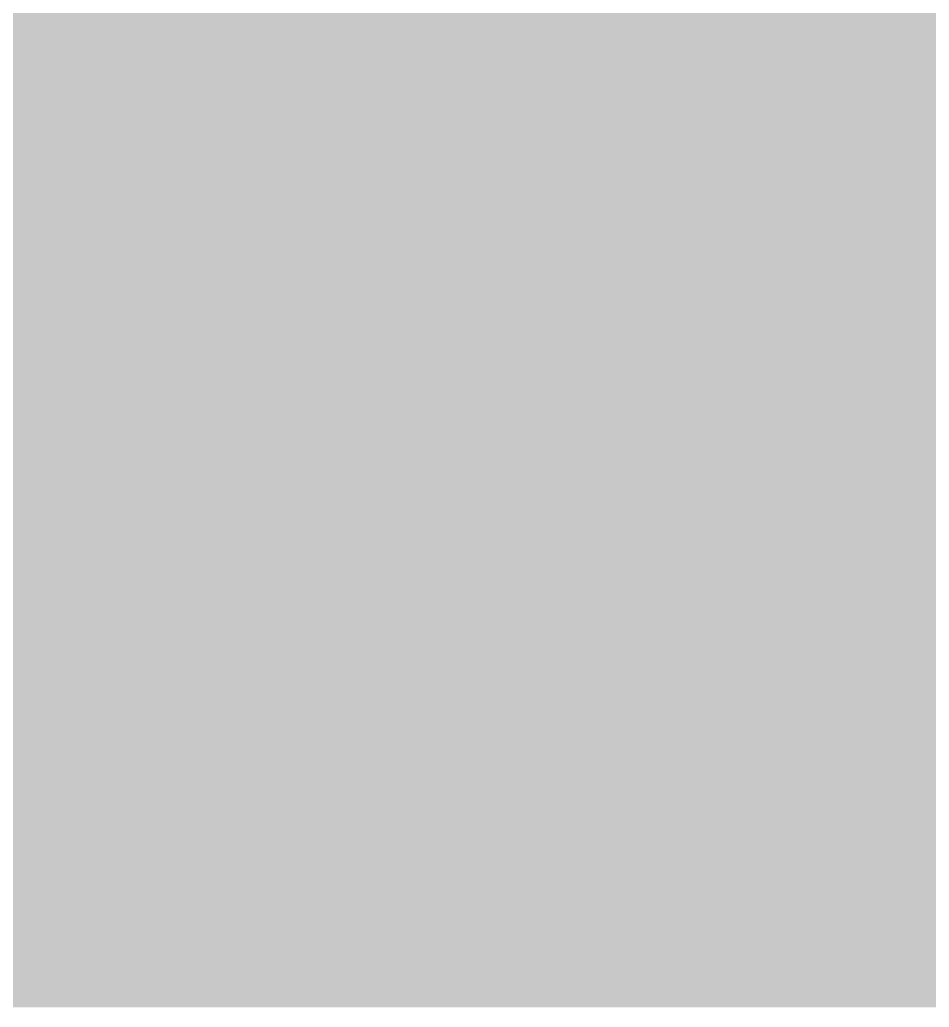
# Model space of a CAD drawing. Header units: inches. Extents: x 1750 to 8392, y -297 to 660.
# Drawn here: x 2215.32941 to 2215.33609, y 229.1487 to 229.15595 of the extents above; entities that cross this region are included whole.
import ezdxf

# ---------------------------------------------------------------- set-up
doc = ezdxf.new("R2010")
doc.units = ezdxf.units.IN
doc.header["$MEASUREMENT"] = 0
doc.layers.add('A-WALL-1', color=113, linetype='Continuous', lineweight=9)
doc.layers.add('A-WALL-PATT-1', color=111, linetype='Continuous', lineweight=9)

# ---------------------------------------------------------------- blocks, each defined once
blk = doc.blocks.new('Basic Wall _ EXT - FIBER CEMENT - LARGE - ___-2505162-BUILDING ELEVATION - EAST')
at = {"layer": 'A-WALL-1'}
h = blk.add_hatch(color=256, dxfattribs=at)
h.paths.add_polyline_path([(2523.7113674, 229.1487014), (2523.7237367, 229.1487014), (2523.7197527, 229.7258054), (2325.3664951, 229.7258054), (2325.3664951, 229.1487014), (2330.5370179, 229.1487014), (2330.5370179, 229.5), (2368.5604554, 229.5), (2368.5604554, 229.1487014), (2446.1120179, 229.1487014), (2446.1120179, 229.5), (2484.1354554, 229.5), (2484.1354554, 229.1487014), (2523.4343478, 229.1487014)], flags=0)
h.paths.add_polyline_path([(2067.5996321, 229.1487014), (2100.5120179, 229.1487014), (2100.5120179, 229.5), (2138.5354554, 229.5), (2138.5354554, 229.1487014), (2215.7120179, 229.1487014), (2215.7120179, 229.5), (2220.8727189, 229.5), (2220.8727189, 229.7258054), (2067.5996321, 229.7227915)], flags=0)
h.paths.add_polyline_path([(2253.7354554, 229.1487014), (2324.3664951, 229.1487014), (2324.3664951, 229.7258054), (2221.8727189, 229.7258054), (2221.8727189, 229.5), (2253.7354554, 229.5)], flags=0)

msp = doc.modelspace()

# ---------------------------------------------------------------- hatches: boundary and pattern name
at = {"layer": 'A-WALL-PATT-1'}
h = msp.add_hatch(dxfattribs=at)
h.set_pattern_fill('FP_3', color=256, style=0, pattern_type=2)
h.set_pattern_definition([(0, (3868.28, 140.604), (-38.4, 76.8), [0.392, -38.007]), (0, (3868.28, 140.996), (-38.4, 76.8), [0.392, -38.007]), (0, (3868.28, 150.204), (-38.4, 76.8), [0.392, -38.007]), (0, (3868.28, 150.596), (-38.4, 76.8), [0.392, -38.007]), (0, (3868.28, 159.804), (-38.4, 76.8), [0.392, -38.007]), (0, (3868.28, 160.196), (-38.4, 76.8), [0.392, -38.007]), (0, (3868.28, 169.404), (-38.4, 76.8), [0.392, -38.007]), (0, (3868.28, 169.796), (-38.4, 76.8), [0.392, -38.007]), (0, (3868.28, 179.004), (-38.4, 76.8), [0.392, -38.007]), (0, (3868.28, 179.396), (-38.4, 76.8), [0.392, -38.007]), (0, (3868.28, 188.604), (-38.4, 76.8), [0.392, -38.007]), (0, (3868.28, 188.996), (-38.4, 76.8), [0.392, -38.007]), (0, (3868.28, 198.204), (-38.4, 76.8), [0.392, -38.007]), (0, (3868.28, 198.596), (-38.4, 76.8), [0.392, -38.007]), (0, (3868.28, 207.804), (-38.4, 76.8), [0.392, -38.007]), (0, (3868.28, 208.196), (-38.4, 76.8), [0.392, -38.007]), (0, (3903.18, 140.604), (-38.4, 76.8), [0.392, -38.007]), (0, (3903.18, 140.996), (-38.4, 76.8), [0.392, -38.007]), (0, (3903.18, 150.204), (-38.4, 76.8), [0.392, -38.007]), (0, (3903.18, 150.596), (-38.4, 76.8), [0.392, -38.007]), (0, (3903.18, 159.804), (-38.4, 76.8), [0.392, -38.007]), (0, (3903.18, 160.196), (-38.4, 76.8), [0.392, -38.007]), (0, (3903.18, 169.404), (-38.4, 76.8), [0.392, -38.007]), (0, (3903.18, 169.796), (-38.4, 76.8), [0.392, -38.007]), (0, (3903.18, 179.004), (-38.4, 76.8), [0.392, -38.007]), (0, (3903.18, 179.396), (-38.4, 76.8), [0.392, -38.007]), (0, (3903.18, 188.604), (-38.4, 76.8), [0.392, -38.007]), (0, (3903.18, 188.996), (-38.4, 76.8), [0.392, -38.007]), (0, (3903.18, 198.204), (-38.4, 76.8), [0.392, -38.007]), (0, (3903.18, 198.596), (-38.4, 76.8), [0.392, -38.007]), (0, (3903.18, 207.804), (-38.4, 76.8), [0.392, -38.007]), (0, (3903.18, 208.196), (-38.4, 76.8), [0.392, -38.007]), (90, (3866.536, 136), (-38.4, 2e-15), [76.8, 0, 0, 0]), (90, (3866.91, 136), (-38.4, 2e-15), [76.8, 0, 0, 0]), (90, (3868.277, 140.604), (-38.4, 2e-15), [0.392, -76.407]), (90, (3868.277, 150.204), (-38.4, 2e-15), [0.392, -76.407]), (90, (3868.277, 159.804), (-38.4, 2e-15), [0.392, -76.407]), (90, (3868.277, 169.404), (-38.4, 2e-15), [0.392, -76.407]), (90, (3868.277, 179.004), (-38.4, 2e-15), [0.392, -76.407]), (90, (3868.277, 188.604), (-38.4, 2e-15), [0.393, -76.408]), (90, (3868.277, 198.204), (-38.4, 2e-15), [0.392, -76.407]), (90, (3868.277, 207.804), (-38.4, 2e-15), [0.392, -76.407]), (90, (3868.67, 140.604), (-38.4, 2e-15), [0.392, -76.407]), (90, (3868.67, 150.204), (-38.4, 2e-15), [0.392, -76.407]), (90, (3868.67, 159.804), (-38.4, 2e-15), [0.392, -76.407]), (90, (3868.67, 169.404), (-38.4, 2e-15), [0.392, -76.407]), (90, (3868.67, 179.004), (-38.4, 2e-15), [0.392, -76.407]), (90, (3868.67, 188.604), (-38.4, 2e-15), [0.393, -76.408]), (90, (3868.67, 198.204), (-38.4, 2e-15), [0.392, -76.407]), (90, (3868.67, 207.804), (-38.4, 2e-15), [0.392, -76.407]), (90, (3903.177, 140.604), (-38.4, 2e-15), [0.392, -76.407]), (90, (3903.177, 150.204), (-38.4, 2e-15), [0.392, -76.407]), (90, (3903.177, 159.804), (-38.4, 2e-15), [0.392, -76.407]), (90, (3903.177, 169.404), (-38.4, 2e-15), [0.392, -76.407]), (90, (3903.177, 179.004), (-38.4, 2e-15), [0.392, -76.407]), (90, (3903.177, 188.604), (-38.4, 2e-15), [0.393, -76.408]), (90, (3903.177, 198.204), (-38.4, 2e-15), [0.392, -76.407]), (90, (3903.177, 207.804), (-38.4, 2e-15), [0.392, -76.407]), (90, (3903.57, 140.604), (-38.4, 2e-15), [0.392, -76.407]), (90, (3903.57, 150.204), (-38.4, 2e-15), [0.392, -76.407]), (90, (3903.57, 159.804), (-38.4, 2e-15), [0.392, -76.407]), (90, (3903.57, 169.404), (-38.4, 2e-15), [0.392, -76.407]), (90, (3903.57, 179.004), (-38.4, 2e-15), [0.392, -76.407]), (90, (3903.57, 188.604), (-38.4, 2e-15), [0.393, -76.408]), (90, (3903.57, 198.204), (-38.4, 2e-15), [0.392, -76.407]), (90, (3903.57, 207.804), (-38.4, 2e-15), [0.392, -76.407]), (180, (3904.936, 136), (-38.4, 76.8), [38.025, -0.375]), (180, (3904.936, 145.6), (-38.4, 76.8), [38.025, -0.375]), (180, (3904.936, 155.2), (-38.4, 76.8), [38.025, -0.375]), (180, (3904.936, 164.8), (-38.4, 76.8), [38.025, -0.375]), (180, (3904.936, 174.4), (-38.4, 76.8), [38.025, -0.375]), (180, (3904.936, 184), (-38.4, 76.8), [38.025, -0.375]), (180, (3904.936, 193.6), (-38.4, 76.8), [38.025, -0.375]), (180, (3904.936, 203.2), (-38.4, 76.8), [38.025, -0.375])])
h.paths.add_polyline_path([(2067.9237367, 109.75), (2215.3362367, 109.75), (2215.3362367, 229.1487014), (2138.5354554, 229.1487014), (2138.5354554, 151.1875), (2100.5120179, 151.1875), (2100.5120179, 229.1487014), (2067.9237367, 229.1487014), (2067.9237367, 112)], flags=0)
h.paths.add_polyline_path([(2174.6237367, 229.7541609), (2215.3362367, 229.7541609), (2215.3362367, 348.508107), (2177.1237367, 348.508107), (2177.1237367, 230.125), (2067.9237367, 230.125), (2067.9237367, 229.7541609), (2174.4362367, 229.7541609)], flags=0)
h.paths.add_polyline_path([(2177.0612367, 350.3791609), (2215.3362367, 350.3791609), (2215.3362367, 350.5), (2067.9237367, 350.5), (2067.9237367, 350.3791609), (2161.4898324, 350.3791609)], flags=0)

# ---------------------------------------------------------------- block references
at = {"layer": 'A-WALL-1'}
msp.add_blockref('Basic Wall _ EXT - FIBER CEMENT - LARGE - ___-2505162-BUILDING ELEVATION - EAST', (0, 0), dxfattribs=at)

doc.saveas('drawing.dxf')
